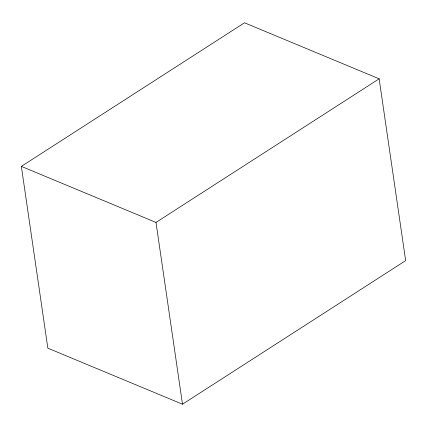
<?xml version="1.0" encoding="UTF-8"?>
<svg xmlns="http://www.w3.org/2000/svg" width="427" height="427" viewBox="0 0 427 427"><rect width="100%" height="100%" fill="white"/><g stroke="black" fill="none" stroke-linecap="round" stroke-linejoin="round"><path stroke-width="0.64" d="M21.35 166.391L244.5 22.786L379.149 78.819L405.65 260.609L182.5 404.214L47.851 348.181L21.35 166.391L155.999 222.424L379.149 78.819M155.999 222.424L182.5 404.214"/></g></svg>
